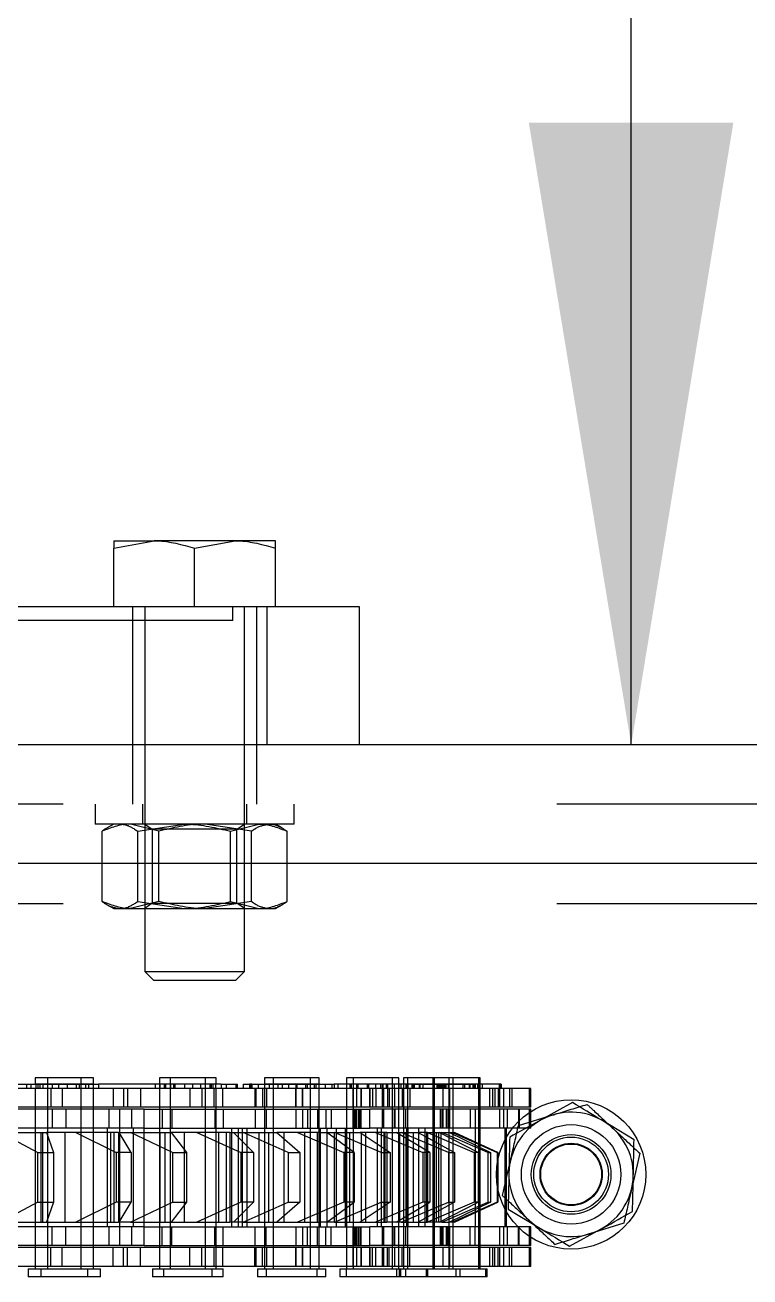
# Model space of a CAD drawing. Header units: metres. Extents: x 0 to 21025, y 0 to 14850.
# Drawn here: x 5756.6 to 5814.9, y 9293.4 to 9394 of the extents above; entities that cross this region are included whole.
import ezdxf

# ---------------------------------------------------------------- set-up
doc = ezdxf.new("R2010")
doc.units = ezdxf.units.M
doc.header["$LTSCALE"] = 25
doc.linetypes.add('HIDDEN2', pattern=[4.7625, 3.175, -1.5875])
for name, color, linetype in [('SDM', 7, 'Continuous'), ('SL4', 4, 'Continuous'), ('ST1', 7, 'HIDDEN2')]:
    doc.layers.add(name, color=color, linetype=linetype)
doc.styles.add('ROMANS', font='ROMANS.SHX')
doc.dimstyles.new('25___1-25', dxfattribs={"dimscale": 25, "dimtxt": 2.5, "dimasz": 2, "dimexe": 1.5, "dimexo": 1, "dimgap": 0.5, "dimtad": 1, "dimzin": 12, "dimtxsty": 'ROMANS', "dimcen": 0, "dimclrd": 256, "dimclre": 256, "dimclrt": 3, "dimazin": 3, "dimtfac": 1, "dimtmove": 0, "dimatfit": 0, "dimfxl": 1, "dimlwd": -1, "dimlwe": -1, "dimarcsym": 0})

msp = doc.modelspace()

# ---------------------------------------------------------------- linework, layer by layer
at = {"layer": 'SL4'}
for p, q in [((5763.736, 9351.968), (5766.986, 9352.549)), ((5763.736, 9352.549), (5766.986, 9352.549)), ((5763.736, 9347.249), (5763.736, 9351.968)), ((5773.486, 9352.549), (5766.986, 9352.549)), ((5770.236, 9351.968), (5773.486, 9352.549)), ((5770.236, 9347.249), (5770.236, 9351.968)), ((5776.736, 9352.549), (5773.486, 9352.549)), ((5776.736, 9347.249), (5776.736, 9351.968)), ((5773.303, 9347.249), (5753.131, 9347.249)), ((5773.303, 9346.139), (5773.303, 9347.249)), ((5776.058, 9347.249), (5773.303, 9347.249)), ((5776.058, 9336.149), (5776.058, 9347.249)), ((5783.486, 9347.249), (5776.058, 9347.249)), ((5783.486, 9336.149), (5783.486, 9347.249)), ((5773.303, 9346.139), (5736.115, 9346.139)), ((5828.739, 9336.149), (4878.736, 9336.149)), ((5823.739, 9326.624), (5668.499, 9326.624)), ((5800.62, 9307.396), (5798.09, 9306.005)), ((5805.558, 9304.405), (5803.089, 9305.9)), ((5795.439, 9298.842), (5797.908, 9297.347)), ((5800.378, 9295.851), (5802.907, 9297.242))]:
    msp.add_line(p, q, dxfattribs=at)
for start, end in [(58.79712, 118.79712), (118.79712, 178.79712), (358.79712, 58.79712), (178.79712, 238.79712), (298.79712, 358.79712), (238.79712, 298.79712)]:
    msp.add_arc((5800.499, 9301.624), 5, start, end, dxfattribs=at)
for points, knots in [([(5763.736, 9352.549), (5763.736, 9352.542), (5763.736, 9352.513), (5763.736, 9352.203), (5763.736, 9351.968)], [0, 0, 0, 0, 0.2418514, 1, 1, 1, 1]), ([(5766.986, 9352.549), (5767.063, 9352.548), (5768.161, 9352.54), (5769.236, 9352.243), (5770.236, 9351.968)], [0, 0, 0, 0, 0.0702148, 1, 1, 1, 1]), ([(5773.486, 9352.549), (5773.563, 9352.548), (5774.661, 9352.54), (5775.736, 9352.243), (5776.736, 9351.968)], [0, 0, 0, 0, 0.0702148, 1, 1, 1, 1]), ([(5776.736, 9351.968), (5776.736, 9352.203), (5776.736, 9352.513), (5776.736, 9352.542), (5776.736, 9352.549)], [0, 0, 0, 0, 0.7581486, 1, 1, 1, 1]), ([(5803.089, 9305.9), (5803.031, 9305.936), (5802.197, 9306.441), (5801.38, 9306.936), (5800.62, 9307.396)], [0, 0, 0, 0, 0.0702006, 1, 1, 1, 1]), ([(5798.09, 9306.005), (5798.03, 9305.972), (5797.176, 9305.503), (5796.339, 9305.043), (5795.561, 9304.615)], [0, 0, 0, 0, 0.0702006, 1, 1, 1, 1]), ([(5795.561, 9304.615), (5795.545, 9303.883), (5795.525, 9302.932), (5795.505, 9301.955), (5795.5, 9301.729)], [0, 0, 0, 0, 0.76815073, 1, 1, 1, 1]), ([(5805.498, 9301.519), (5805.502, 9301.745), (5805.523, 9302.722), (5805.543, 9303.674), (5805.558, 9304.405)], [0, 0, 0, 0, 0.2318493, 1, 1, 1, 1]), ([(5795.5, 9301.729), (5795.484, 9300.958), (5795.463, 9299.98), (5795.444, 9299.041), (5795.439, 9298.842)], [0, 0, 0, 0, 0.7889992, 1, 1, 1, 1]), ([(5805.437, 9298.632), (5805.441, 9298.831), (5805.461, 9299.771), (5805.482, 9300.748), (5805.498, 9301.519)], [0, 0, 0, 0, 0.2110008, 1, 1, 1, 1]), ([(5802.907, 9297.242), (5802.967, 9297.275), (5803.822, 9297.744), (5804.659, 9298.205), (5805.437, 9298.632)], [0, 0, 0, 0, 0.0702006, 1, 1, 1, 1]), ([(5797.908, 9297.347), (5797.967, 9297.311), (5798.801, 9296.806), (5799.618, 9296.312), (5800.378, 9295.851)], [0, 0, 0, 0, 0.0702006, 1, 1, 1, 1])]:
    msp.add_open_spline(points, degree=3, knots=knots, dxfattribs=at)
at = {"layer": 'ST1'}
for p, q in [((5765.236, 9347.249), (5765.236, 9336.149)), ((5766.236, 9347.249), (5766.236, 9317.939)), ((5774.236, 9317.939), (5774.236, 9347.249)), ((5775.236, 9336.149), (5775.236, 9347.249)), ((5776.058, 9336.149), (5776.058, 9347.249)), ((5765.236, 9336.149), (5765.236, 9331.386)), ((5775.236, 9331.386), (5775.236, 9336.149)), ((5878.736, 9331.386), (4878.736, 9331.386)), ((5762.236, 9331.386), (5762.236, 9329.786)), ((5766.036, 9331.386), (5766.036, 9329.786)), ((5774.436, 9329.786), (5774.436, 9331.386)), ((5778.236, 9329.786), (5778.236, 9331.386)), ((5778.236, 9329.786), (5762.236, 9329.786)), ((5763.736, 9329.786), (5763.2, 9329.476)), ((5767.361, 9329.206), (5765.078, 9329.786)), ((5765.67, 9329.206), (5769.39, 9329.786)), ((5766.236, 9329.786), (5766.836, 9329.366)), ((5774.803, 9329.206), (5771.082, 9329.786)), ((5773.111, 9329.206), (5775.395, 9329.786)), ((5773.636, 9329.366), (5774.236, 9329.786)), ((5777.273, 9329.476), (5776.736, 9329.786)), ((5762.795, 9323.567), (5762.795, 9329.206)), ((5765.67, 9323.567), (5765.67, 9329.206)), ((5773.377, 9329.366), (5766.836, 9329.366)), ((5766.836, 9329.366), (5766.836, 9323.432)), ((5767.361, 9323.567), (5767.361, 9329.206)), ((5773.111, 9323.567), (5773.111, 9329.206)), ((5773.636, 9329.366), (5773.377, 9329.366)), ((5773.636, 9323.432), (5773.636, 9329.366)), ((5774.803, 9323.567), (5774.803, 9329.206)), ((5777.678, 9323.567), (5777.678, 9329.206)), ((5767.361, 9323.567), (5765.078, 9322.986)), ((5765.67, 9323.567), (5769.39, 9322.986)), ((5774.803, 9323.567), (5771.082, 9322.986)), ((5773.111, 9323.567), (5775.395, 9322.986)), ((5878.736, 9323.386), (4878.736, 9323.386)), ((5763.2, 9323.296), (5763.736, 9322.986)), ((5763.736, 9322.986), (5765.078, 9322.986)), ((5765.078, 9322.986), (5771.082, 9322.986)), ((5766.836, 9323.432), (5766.236, 9323.011)), ((5766.236, 9323.011), (5773.931, 9323.011)), ((5766.236, 9323.011), (5766.236, 9322.986)), ((5766.836, 9323.432), (5773.636, 9323.432)), ((5771.082, 9322.986), (5776.241, 9322.986)), ((5774.236, 9323.011), (5773.636, 9323.432)), ((5773.931, 9323.011), (5774.236, 9323.011)), ((5774.236, 9322.986), (5774.236, 9323.011)), ((5776.241, 9322.986), (5776.736, 9322.986)), ((5776.736, 9322.986), (5777.273, 9323.296)), ((5766.236, 9317.939), (5774.236, 9317.939)), ((5766.236, 9317.939), (5766.927, 9317.249)), ((5773.546, 9317.249), (5774.236, 9317.939)), ((5766.927, 9317.249), (5773.546, 9317.249)), ((5758.416, 9309.384), (5757.416, 9309.384)), ((5757.416, 9309.384), (5757.416, 9308.91)), ((5762.106, 9309.384), (5758.416, 9309.384)), ((5758.416, 9309.384), (5758.416, 9308.91)), ((5761.106, 9308.91), (5761.106, 9309.384)), ((5762.106, 9308.91), (5762.106, 9309.384)), ((5768.278, 9309.384), (5767.412, 9309.384)), ((5767.412, 9309.384), (5767.412, 9308.91)), ((5771.968, 9309.384), (5768.278, 9309.384)), ((5768.278, 9309.384), (5768.278, 9308.91)), ((5771.102, 9308.91), (5771.102, 9309.384)), ((5771.968, 9308.91), (5771.968, 9309.384)), ((5776.552, 9309.384), (5775.848, 9309.384)), ((5775.848, 9309.384), (5775.848, 9308.91)), ((5780.242, 9309.384), (5776.552, 9309.384)), ((5776.552, 9309.384), (5776.552, 9308.91)), ((5779.538, 9308.91), (5779.538, 9309.384)), ((5780.242, 9308.91), (5780.242, 9309.384)), ((5782.974, 9309.384), (5782.454, 9309.384)), ((5782.454, 9309.384), (5782.454, 9308.91)), ((5786.664, 9309.384), (5782.974, 9309.384)), ((5782.974, 9309.384), (5782.974, 9308.91)), ((5786.144, 9308.91), (5786.144, 9309.384)), ((5786.664, 9308.91), (5786.664, 9309.384)), ((5787.335, 9309.384), (5787.017, 9309.384)), ((5787.017, 9309.384), (5787.017, 9308.91)), ((5791.025, 9309.384), (5787.335, 9309.384)), ((5787.335, 9309.384), (5787.335, 9308.91)), ((5789.39, 9309.384), (5789.39, 9308.91)), ((5789.497, 9309.384), (5789.497, 9308.91)), ((5790.707, 9308.91), (5790.707, 9309.384)), ((5793.187, 9309.384), (5791.025, 9309.384)), ((5791.025, 9308.91), (5791.025, 9309.384)), ((5793.08, 9308.91), (5793.08, 9309.384)), ((5793.187, 9308.91), (5793.187, 9309.384)), ((5765.874, 9308.541), (5755.048, 9308.541)), ((5755.709, 9308.873), (5756.709, 9308.873)), ((5756.709, 9308.873), (5762.499, 9308.873)), ((5756.709, 9308.873), (5756.709, 9308.541)), ((5757.07, 9308.873), (5757.07, 9308.541)), ((5757.416, 9308.91), (5758.416, 9308.91)), ((5757.416, 9308.541), (5757.416, 9307.021)), ((5757.416, 9308.541), (5757.416, 9294.042)), ((5757.479, 9308.873), (5757.479, 9308.541)), ((5757.629, 9308.873), (5757.629, 9308.541)), ((5757.785, 9308.91), (5757.785, 9308.541)), ((5758.023, 9308.873), (5758.023, 9308.541)), ((5758.416, 9308.91), (5758.828, 9308.91)), ((5758.416, 9308.873), (5758.416, 9307.021)), ((5758.416, 9308.541), (5758.416, 9294.042)), ((5758.678, 9308.541), (5758.678, 9307.021)), ((5758.785, 9308.91), (5758.785, 9308.541)), ((5758.828, 9308.91), (5762.106, 9308.91)), ((5759.3, 9308.873), (5759.3, 9308.541)), ((5759.578, 9308.541), (5759.578, 9307.021)), ((5759.99, 9308.873), (5759.99, 9308.541)), ((5760.737, 9308.541), (5760.737, 9308.91)), ((5760.96, 9308.873), (5760.96, 9308.541)), ((5761.081, 9308.873), (5761.081, 9308.541)), ((5761.106, 9307.021), (5761.106, 9308.873)), ((5761.106, 9294.042), (5761.106, 9308.541)), ((5761.452, 9308.873), (5761.452, 9308.541)), ((5761.737, 9308.541), (5761.737, 9308.91)), ((5762.075, 9308.873), (5762.075, 9308.541)), ((5762.106, 9307.021), (5762.106, 9308.873)), ((5762.106, 9294.042), (5762.106, 9308.541)), ((5762.499, 9308.873), (5762.499, 9308.541)), ((5772.361, 9308.873), (5762.499, 9308.873)), ((5763.676, 9308.541), (5763.676, 9307.021)), ((5764.509, 9308.541), (5764.509, 9307.021)), ((5764.842, 9308.541), (5764.842, 9307.021)), ((5765.874, 9308.541), (5765.874, 9307.021)), ((5770.805, 9308.541), (5765.874, 9308.541)), ((5767.066, 9308.873), (5767.066, 9308.541)), ((5767.412, 9308.91), (5768.278, 9308.91)), ((5767.412, 9308.873), (5767.412, 9307.021)), ((5767.412, 9308.541), (5767.412, 9294.042)), ((5767.437, 9308.873), (5767.437, 9308.541)), ((5767.781, 9308.91), (5767.781, 9308.541)), ((5767.884, 9308.873), (5767.884, 9308.541)), ((5768.278, 9308.91), (5768.69, 9308.91)), ((5768.278, 9308.873), (5768.278, 9307.021)), ((5768.278, 9308.541), (5768.278, 9294.042)), ((5768.308, 9308.873), (5768.308, 9308.541)), ((5768.529, 9308.873), (5768.529, 9308.541)), ((5768.647, 9308.91), (5768.647, 9308.541)), ((5768.69, 9308.91), (5771.968, 9308.91)), ((5769.423, 9308.873), (5769.423, 9308.541)), ((5769.84, 9308.541), (5769.84, 9307.021)), ((5770.052, 9308.873), (5770.052, 9308.541)), ((5770.733, 9308.541), (5770.733, 9308.91)), ((5770.805, 9308.541), (5770.805, 9307.021)), ((5776.043, 9308.541), (5770.805, 9308.541)), ((5771.102, 9307.021), (5771.102, 9308.873)), ((5771.102, 9294.042), (5771.102, 9308.541)), ((5771.448, 9308.873), (5771.448, 9308.541)), ((5771.599, 9308.541), (5771.599, 9308.91)), ((5771.701, 9308.873), (5771.701, 9308.541)), ((5771.773, 9308.541), (5771.773, 9307.021)), ((5771.912, 9308.873), (5771.912, 9308.541)), ((5771.968, 9307.021), (5771.968, 9308.541)), ((5771.968, 9294.042), (5771.968, 9308.541)), ((5772.361, 9308.873), (5772.361, 9308.541)), ((5772.361, 9308.873), (5773.675, 9308.873)), ((5772.477, 9308.541), (5772.477, 9307.021)), ((5772.809, 9308.541), (5772.809, 9308.873)), ((5773.561, 9308.873), (5773.561, 9308.541)), ((5773.675, 9308.541), (5773.675, 9308.873)), ((5774.141, 9308.873), (5774.66, 9308.873)), ((5774.141, 9308.873), (5774.141, 9308.541)), ((5774.66, 9308.873), (5774.66, 9308.541)), ((5774.845, 9308.873), (5774.66, 9308.873)), ((5774.752, 9308.873), (5774.752, 9308.541)), ((5774.845, 9308.873), (5781.462, 9308.873)), ((5774.845, 9308.873), (5774.845, 9308.541)), ((5775.077, 9308.541), (5775.077, 9307.021)), ((5775.177, 9307.021), (5775.177, 9308.541)), ((5775.333, 9308.873), (5775.333, 9308.541)), ((5775.692, 9308.541), (5775.692, 9307.021)), ((5775.848, 9308.91), (5776.552, 9308.91)), ((5775.848, 9308.873), (5775.848, 9307.021)), ((5775.848, 9308.541), (5775.848, 9294.042)), ((5775.857, 9308.873), (5775.857, 9308.541)), ((5784.317, 9308.541), (5776.043, 9308.541)), ((5776.043, 9307.021), (5776.043, 9308.541)), ((5776.217, 9308.91), (5776.217, 9308.541)), ((5776.552, 9308.91), (5777.464, 9308.91)), ((5776.552, 9308.873), (5776.552, 9307.021)), ((5776.552, 9308.541), (5776.552, 9294.042)), ((5776.921, 9308.91), (5776.921, 9308.541)), ((5777.274, 9308.873), (5777.274, 9308.541)), ((5777.464, 9308.91), (5780.242, 9308.91)), ((5777.78, 9308.873), (5777.78, 9308.541)), ((5778.378, 9308.873), (5778.378, 9308.541)), ((5778.379, 9308.541), (5778.379, 9307.021)), ((5778.38, 9308.541), (5778.38, 9307.021)), ((5778.381, 9307.021), (5778.381, 9308.541)), ((5778.452, 9308.873), (5778.452, 9308.541)), ((5778.899, 9308.541), (5778.899, 9307.021)), ((5778.902, 9308.541), (5778.902, 9307.021)), ((5778.906, 9307.021), (5778.906, 9308.541)), ((5779.169, 9308.541), (5779.169, 9308.91)), ((5779.291, 9308.873), (5779.291, 9308.541)), ((5779.538, 9307.021), (5779.538, 9308.873)), ((5779.538, 9294.042), (5779.538, 9308.541)), ((5779.873, 9308.541), (5779.873, 9308.91)), ((5779.979, 9308.873), (5779.979, 9308.541)), ((5780.242, 9307.021), (5780.242, 9308.873)), ((5780.242, 9294.042), (5780.242, 9308.541)), ((5780.727, 9308.873), (5780.727, 9308.541)), ((5781.265, 9308.873), (5781.265, 9308.541)), ((5781.462, 9308.873), (5781.462, 9308.541)), ((5787.883, 9308.873), (5781.462, 9308.873)), ((5781.754, 9308.873), (5781.754, 9308.541)), ((5782.454, 9308.91), (5782.974, 9308.91)), ((5782.454, 9308.873), (5782.454, 9307.021)), ((5782.454, 9308.541), (5782.454, 9294.042)), ((5782.701, 9308.873), (5782.701, 9308.541)), ((5782.823, 9308.91), (5782.823, 9308.541)), ((5782.942, 9308.541), (5782.942, 9307.021)), ((5782.974, 9308.91), (5783.886, 9308.91)), ((5782.974, 9308.873), (5782.974, 9307.021)), ((5782.974, 9308.541), (5782.974, 9294.042)), ((5783.237, 9308.873), (5783.237, 9308.541)), ((5783.26, 9308.541), (5783.26, 9307.021)), ((5783.343, 9308.91), (5783.343, 9308.541)), ((5783.611, 9308.541), (5783.611, 9307.021)), ((5783.612, 9308.541), (5783.612, 9307.021)), ((5783.613, 9307.021), (5783.613, 9308.541)), ((5783.886, 9308.91), (5786.664, 9308.91)), ((5784.105, 9308.873), (5784.105, 9308.541)), ((5784.213, 9308.873), (5784.213, 9308.541)), ((5784.31, 9308.541), (5784.31, 9307.021)), ((5784.313, 9308.541), (5784.313, 9307.021)), ((5787.524, 9308.541), (5784.317, 9308.541)), ((5784.317, 9307.021), (5784.317, 9308.541)), ((5784.547, 9308.541), (5784.547, 9307.021)), ((5784.763, 9308.873), (5784.763, 9308.541)), ((5784.797, 9308.541), (5784.797, 9307.021)), ((5785.179, 9308.873), (5785.179, 9308.541)), ((5785.31, 9308.873), (5785.31, 9308.541)), ((5785.315, 9308.541), (5785.315, 9307.021)), ((5785.372, 9308.873), (5785.372, 9308.541)), ((5785.422, 9308.541), (5785.422, 9307.021)), ((5785.628, 9308.873), (5785.628, 9308.541)), ((5785.68, 9308.873), (5785.68, 9308.541)), ((5785.733, 9308.541), (5785.733, 9307.021)), ((5785.775, 9308.541), (5785.775, 9308.91)), ((5785.878, 9308.541), (5785.878, 9307.021)), ((5786.144, 9307.021), (5786.144, 9308.873)), ((5786.144, 9294.042), (5786.144, 9308.541)), ((5786.151, 9307.021), (5786.151, 9308.541)), ((5786.295, 9308.541), (5786.295, 9308.91)), ((5786.334, 9307.021), (5786.334, 9308.541)), ((5786.652, 9308.873), (5786.652, 9308.541)), ((5786.664, 9307.021), (5786.664, 9308.873)), ((5786.664, 9294.042), (5786.664, 9308.541)), ((5786.808, 9308.873), (5786.808, 9308.541)), ((5786.915, 9308.541), (5786.915, 9307.021)), ((5787.017, 9308.91), (5787.335, 9308.91)), ((5787.017, 9308.873), (5787.017, 9307.021)), ((5787.017, 9308.541), (5787.017, 9294.042)), ((5787.205, 9308.873), (5787.205, 9308.541)), ((5787.333, 9308.873), (5787.333, 9308.541)), ((5787.335, 9308.91), (5788.866, 9308.91)), ((5787.335, 9308.873), (5787.335, 9307.021)), ((5787.335, 9308.541), (5787.335, 9294.042)), ((5787.386, 9308.91), (5787.386, 9308.541)), ((5787.524, 9308.541), (5787.524, 9307.021)), ((5790.739, 9308.541), (5787.524, 9308.541)), ((5787.704, 9308.91), (5787.704, 9308.541)), ((5787.726, 9308.873), (5787.726, 9308.541)), ((5787.746, 9308.873), (5787.746, 9308.541)), ((5787.786, 9308.541), (5787.786, 9308.873)), ((5787.842, 9308.873), (5787.842, 9308.541)), ((5787.851, 9308.541), (5787.851, 9308.873)), ((5787.883, 9308.873), (5787.883, 9308.541)), ((5787.883, 9308.873), (5788.371, 9308.873)), ((5787.911, 9308.541), (5787.911, 9308.873)), ((5788.295, 9308.873), (5788.295, 9308.541)), ((5788.371, 9308.873), (5792.681, 9308.873)), ((5788.371, 9308.541), (5788.371, 9308.873)), ((5788.584, 9308.873), (5788.584, 9308.541)), ((5788.866, 9308.91), (5791.025, 9308.91)), ((5789.39, 9308.873), (5789.39, 9307.021)), ((5789.39, 9308.541), (5789.39, 9294.042)), ((5789.497, 9308.873), (5789.497, 9307.021)), ((5789.497, 9308.541), (5789.497, 9294.042)), ((5789.708, 9308.873), (5789.708, 9308.541)), ((5789.759, 9308.91), (5789.759, 9308.541)), ((5789.866, 9308.91), (5789.866, 9308.541)), ((5789.938, 9308.873), (5789.938, 9308.541)), ((5790.034, 9308.873), (5790.034, 9308.541)), ((5790.063, 9308.873), (5790.063, 9308.541)), ((5790.076, 9308.873), (5790.076, 9308.541)), ((5790.105, 9308.873), (5790.105, 9308.541)), ((5790.159, 9308.541), (5790.159, 9308.873)), ((5790.195, 9308.873), (5790.195, 9308.541)), ((5790.2, 9308.873), (5790.2, 9308.541)), ((5790.219, 9307.021), (5790.219, 9308.541)), ((5790.323, 9308.541), (5790.323, 9308.873)), ((5790.328, 9308.873), (5790.328, 9308.541)), ((5790.338, 9308.541), (5790.338, 9308.91)), ((5790.438, 9308.873), (5790.438, 9308.541)), ((5790.656, 9308.541), (5790.656, 9308.91)), ((5795.1, 9308.541), (5790.656, 9308.541)), ((5790.707, 9307.021), (5790.707, 9308.873)), ((5790.707, 9294.042), (5790.707, 9308.541)), ((5790.739, 9307.021), (5790.739, 9308.541)), ((5791.025, 9307.021), (5791.025, 9308.873)), ((5791.025, 9294.042), (5791.025, 9308.541)), ((5791.028, 9308.91), (5793.187, 9308.91)), ((5791.802, 9308.873), (5791.802, 9308.541)), ((5791.939, 9308.873), (5791.939, 9308.541)), ((5792.31, 9308.873), (5792.31, 9308.541)), ((5792.351, 9308.873), (5792.351, 9308.541)), ((5792.611, 9308.873), (5792.611, 9308.541)), ((5792.681, 9308.873), (5792.681, 9308.541)), ((5794.842, 9308.873), (5792.681, 9308.873)), ((5792.711, 9308.541), (5792.711, 9308.91)), ((5792.818, 9308.541), (5792.818, 9308.91)), ((5792.985, 9308.873), (5792.985, 9308.541)), ((5793.08, 9307.021), (5793.08, 9308.873)), ((5793.08, 9294.042), (5793.08, 9308.541)), ((5793.187, 9307.021), (5793.187, 9308.873)), ((5793.187, 9294.042), (5793.187, 9308.541)), ((5793.347, 9308.873), (5793.347, 9308.541)), ((5793.946, 9308.541), (5793.946, 9307.021)), ((5794.189, 9308.541), (5794.189, 9307.021)), ((5794.364, 9308.541), (5794.364, 9307.021)), ((5794.644, 9308.541), (5794.644, 9307.021)), ((5794.724, 9308.873), (5794.724, 9308.541)), ((5794.782, 9307.021), (5794.782, 9308.541)), ((5794.787, 9308.541), (5794.787, 9308.873)), ((5794.842, 9308.873), (5794.842, 9308.541)), ((5794.842, 9308.873), (5794.894, 9308.873)), ((5794.894, 9308.541), (5794.894, 9308.873)), ((5795.725, 9308.541), (5795.1, 9308.541)), ((5795.1, 9307.021), (5795.1, 9308.541)), ((5795.55, 9308.541), (5795.55, 9307.021)), ((5795.725, 9308.541), (5795.725, 9307.021)), ((5797.262, 9308.541), (5795.725, 9308.541)), ((5797.155, 9307.021), (5797.155, 9308.541)), ((5797.262, 9307.021), (5797.262, 9308.541)), ((5759.882, 9306.869), (5754.316, 9306.869)), ((5765.874, 9307.021), (5755.048, 9307.021)), ((5757.416, 9306.869), (5757.416, 9305.349)), ((5758.416, 9306.869), (5758.416, 9305.349)), ((5758.783, 9306.869), (5758.783, 9305.349)), ((5759.882, 9306.869), (5759.882, 9305.349)), ((5766.181, 9306.869), (5759.882, 9306.869)), ((5761.106, 9305.349), (5761.106, 9306.869)), ((5762.106, 9305.349), (5762.106, 9306.869)), ((5763.337, 9306.869), (5763.337, 9305.349)), ((5764.203, 9306.869), (5764.203, 9305.349)), ((5765.181, 9305.349), (5765.181, 9306.869)), ((5770.805, 9307.021), (5765.874, 9307.021)), ((5766.181, 9306.869), (5775.982, 9306.869)), ((5766.181, 9305.349), (5766.181, 9306.869)), ((5767.412, 9306.869), (5767.412, 9305.349)), ((5767.631, 9306.869), (5767.631, 9305.349)), ((5768.278, 9306.869), (5768.278, 9305.349)), ((5768.401, 9306.869), (5768.401, 9305.349)), ((5776.043, 9307.021), (5770.805, 9307.021)), ((5771.102, 9305.349), (5771.102, 9306.869)), ((5771.849, 9306.869), (5771.849, 9305.349)), ((5771.968, 9305.349), (5771.968, 9306.869)), ((5772.538, 9306.869), (5772.538, 9305.349)), ((5775.101, 9306.869), (5775.101, 9305.349)), ((5775.848, 9306.869), (5775.848, 9305.349)), ((5775.982, 9306.869), (5775.982, 9305.349)), ((5775.982, 9306.869), (5780.119, 9306.869)), ((5784.317, 9307.021), (5776.043, 9307.021)), ((5776.552, 9306.869), (5776.552, 9305.349)), ((5778.379, 9306.869), (5778.379, 9305.349)), ((5778.899, 9306.869), (5778.899, 9305.349)), ((5779.319, 9306.869), (5779.319, 9305.349)), ((5779.538, 9305.349), (5779.538, 9306.869)), ((5780.119, 9306.869), (5780.119, 9305.349)), ((5780.119, 9306.869), (5784.317, 9306.869)), ((5780.242, 9305.349), (5780.242, 9306.869)), ((5780.777, 9306.869), (5780.777, 9305.349)), ((5781.216, 9306.869), (5781.216, 9305.349)), ((5782.454, 9306.869), (5782.454, 9305.349)), ((5782.942, 9306.869), (5782.942, 9305.349)), ((5782.974, 9306.869), (5782.974, 9305.349)), ((5783.058, 9306.869), (5783.058, 9305.349)), ((5783.174, 9305.349), (5783.174, 9306.869)), ((5783.26, 9306.869), (5783.26, 9305.349)), ((5783.397, 9306.869), (5783.397, 9305.349)), ((5783.534, 9305.349), (5783.534, 9306.869)), ((5783.613, 9305.349), (5783.613, 9306.869)), ((5787.524, 9307.021), (5784.317, 9307.021)), ((5790.739, 9306.869), (5784.317, 9306.869)), ((5784.317, 9305.349), (5784.317, 9306.869)), ((5785.315, 9306.869), (5785.315, 9305.349)), ((5785.422, 9306.869), (5785.422, 9305.349)), ((5786.144, 9305.349), (5786.144, 9306.869)), ((5786.265, 9306.869), (5786.265, 9305.349)), ((5786.319, 9306.869), (5786.319, 9305.349)), ((5786.664, 9305.349), (5786.664, 9306.869)), ((5787.017, 9306.869), (5787.017, 9305.349)), ((5787.216, 9305.349), (5787.216, 9306.869)), ((5787.335, 9306.869), (5787.335, 9305.349)), ((5790.739, 9307.021), (5787.524, 9307.021)), ((5789.39, 9306.869), (5789.39, 9305.349)), ((5789.497, 9306.869), (5789.497, 9305.349)), ((5789.986, 9306.869), (5789.986, 9305.349)), ((5790.103, 9306.869), (5790.103, 9305.349)), ((5790.219, 9305.349), (5790.219, 9306.869)), ((5790.465, 9306.869), (5790.465, 9305.349)), ((5790.602, 9306.869), (5790.602, 9305.349)), ((5790.707, 9305.349), (5790.707, 9306.869)), ((5795.1, 9307.021), (5790.739, 9307.021)), ((5792.783, 9306.869), (5790.739, 9306.869)), ((5790.739, 9305.349), (5790.739, 9306.869)), ((5791.025, 9305.349), (5791.025, 9306.869)), ((5792.384, 9306.869), (5792.384, 9305.349)), ((5792.783, 9306.869), (5792.783, 9305.349)), ((5795.1, 9306.869), (5792.783, 9306.869)), ((5793.08, 9305.349), (5793.08, 9306.869)), ((5793.187, 9305.349), (5793.187, 9306.869)), ((5794.782, 9305.349), (5794.782, 9306.869)), ((5795.725, 9307.021), (5795.1, 9307.021)), ((5797.262, 9306.869), (5795.1, 9306.869)), ((5795.1, 9305.349), (5795.1, 9306.869)), ((5795.361, 9306.869), (5795.361, 9305.349)), ((5797.262, 9307.021), (5795.725, 9307.021)), ((5796.258, 9306.869), (5796.258, 9305.349)), ((5796.266, 9305.55), (5799.024, 9306.401)), ((5796.312, 9306.869), (5796.312, 9305.349)), ((5797.155, 9305.349), (5797.155, 9306.869)), ((5797.262, 9305.349), (5797.262, 9306.869)), ((5759.882, 9305.349), (5754.316, 9305.349)), ((5757.416, 9305.349), (5757.416, 9297.419)), ((5758.416, 9305.349), (5758.416, 9297.419)), ((5766.181, 9305.349), (5759.882, 9305.349)), ((5761.106, 9297.419), (5761.106, 9305.349)), ((5762.106, 9297.419), (5762.106, 9305.349)), ((5763.221, 9297.419), (5763.221, 9305.349)), ((5764.221, 9297.419), (5764.221, 9305.349)), ((5765.297, 9305.349), (5765.297, 9297.419)), ((5766.163, 9305.349), (5766.163, 9297.419)), ((5766.181, 9305.349), (5775.982, 9305.349)), ((5767.412, 9305.349), (5767.412, 9297.419)), ((5768.278, 9305.349), (5768.278, 9297.419)), ((5771.102, 9297.419), (5771.102, 9305.349)), ((5771.968, 9297.419), (5771.968, 9305.349)), ((5773.217, 9297.419), (5773.217, 9305.349)), ((5773.733, 9305.349), (5773.733, 9297.419)), ((5774.083, 9297.419), (5774.083, 9305.349)), ((5774.437, 9305.349), (5774.437, 9297.419)), ((5775.848, 9305.349), (5775.848, 9297.419)), ((5775.982, 9305.349), (5780.119, 9305.349)), ((5776.552, 9305.349), (5776.552, 9297.419)), ((5779.538, 9297.419), (5779.538, 9305.349)), ((5780.119, 9305.349), (5784.317, 9305.349)), ((5780.242, 9297.419), (5780.242, 9305.349)), ((5780.339, 9305.349), (5780.339, 9297.419)), ((5780.859, 9305.349), (5780.859, 9297.419)), ((5781.653, 9297.419), (5781.653, 9305.349)), ((5782.357, 9297.419), (5782.357, 9305.349)), ((5782.454, 9305.349), (5782.454, 9297.419)), ((5782.974, 9305.349), (5782.974, 9297.419)), ((5790.739, 9305.349), (5784.317, 9305.349)), ((5784.902, 9305.349), (5784.902, 9297.419)), ((5785.22, 9305.349), (5785.22, 9297.419)), ((5786.144, 9297.419), (5786.144, 9305.349)), ((5786.664, 9297.419), (5786.664, 9305.349)), ((5787.017, 9305.349), (5787.017, 9297.419)), ((5787.275, 9305.349), (5787.275, 9297.419)), ((5787.335, 9305.349), (5787.335, 9297.419)), ((5787.382, 9305.349), (5787.382, 9297.419)), ((5788.259, 9297.419), (5788.259, 9305.349)), ((5788.779, 9297.419), (5788.779, 9305.349)), ((5789.39, 9305.349), (5789.39, 9297.419)), ((5789.497, 9305.349), (5789.497, 9297.419)), ((5790.707, 9297.419), (5790.707, 9305.349)), ((5792.783, 9305.349), (5790.739, 9305.349)), ((5791.025, 9297.419), (5791.025, 9305.349)), ((5795.1, 9305.349), (5792.783, 9305.349)), ((5792.822, 9297.419), (5792.822, 9305.349)), ((5793.08, 9297.419), (5793.08, 9305.349)), ((5793.14, 9297.419), (5793.14, 9305.349)), ((5793.187, 9297.419), (5793.187, 9305.349)), ((5797.262, 9305.349), (5795.1, 9305.349)), ((5795.195, 9297.419), (5795.195, 9305.349)), ((5795.302, 9297.419), (5795.302, 9305.349)), ((5757.612, 9303.384), (5754.605, 9304.984)), ((5754.605, 9304.984), (5758.327, 9304.984)), ((5757.869, 9304.984), (5757.869, 9297.784)), ((5758.016, 9304.984), (5758.016, 9297.784)), ((5758.327, 9304.984), (5758.904, 9303.384)), ((5764.122, 9304.984), (5758.327, 9304.984)), ((5759.791, 9304.984), (5759.791, 9297.784)), ((5760.696, 9304.984), (5763.924, 9303.384)), ((5763.478, 9304.984), (5763.478, 9297.784)), ((5763.754, 9304.984), (5763.754, 9297.784)), ((5764.122, 9304.984), (5764.122, 9297.784)), ((5764.122, 9304.984), (5765.081, 9304.984)), ((5765.132, 9303.384), (5764.176, 9304.984)), ((5768.454, 9303.384), (5765.081, 9304.984)), ((5765.081, 9304.984), (5768.351, 9304.984)), ((5767.445, 9304.984), (5767.445, 9297.784)), ((5767.846, 9304.984), (5767.846, 9297.784)), ((5768.351, 9304.984), (5769.59, 9303.384)), ((5773.071, 9304.984), (5768.351, 9304.984)), ((5769.383, 9304.984), (5769.383, 9297.784)), ((5770.403, 9304.984), (5773.937, 9303.384)), ((5772.165, 9304.984), (5772.165, 9297.784)), ((5772.762, 9304.984), (5772.762, 9297.784)), ((5773.071, 9304.984), (5773.071, 9297.784)), ((5773.071, 9304.984), (5774.131, 9304.984)), ((5774.967, 9303.384), (5773.37, 9304.984)), ((5777.763, 9303.384), (5774.131, 9304.984)), ((5774.131, 9304.984), (5776.845, 9304.984)), ((5775.391, 9304.984), (5775.391, 9297.784)), ((5776.162, 9304.984), (5776.162, 9297.784)), ((5776.845, 9304.984), (5778.706, 9303.384)), ((5780.339, 9304.984), (5776.845, 9304.984)), ((5777.411, 9304.984), (5777.411, 9297.784)), ((5778.514, 9304.984), (5782.241, 9303.384)), ((5779.07, 9304.984), (5779.07, 9297.784)), ((5780.097, 9304.984), (5780.097, 9297.784)), ((5780.339, 9304.984), (5780.339, 9297.784)), ((5780.339, 9304.984), (5781.466, 9304.984)), ((5783.06, 9303.384), (5780.872, 9304.984)), ((5781.452, 9304.984), (5781.452, 9297.784)), ((5785.239, 9303.384), (5781.466, 9304.984)), ((5781.466, 9304.984), (5783.536, 9304.984)), ((5782.696, 9304.984), (5782.696, 9297.784)), ((5783.536, 9304.984), (5785.958, 9303.384)), ((5785.69, 9304.984), (5783.536, 9304.984)), ((5783.618, 9304.984), (5783.618, 9297.784)), ((5783.973, 9304.984), (5783.973, 9297.784)), ((5784.768, 9304.984), (5788.568, 9303.384)), ((5785.433, 9304.984), (5785.433, 9297.784)), ((5785.525, 9304.984), (5785.525, 9297.784)), ((5785.69, 9304.984), (5785.69, 9297.784)), ((5785.69, 9304.984), (5786.848, 9304.984)), ((5789.149, 9303.384), (5786.442, 9304.984)), ((5786.714, 9304.984), (5786.714, 9297.784)), ((5790.642, 9303.384), (5786.848, 9304.984)), ((5786.848, 9304.984), (5788.208, 9304.984)), ((5787.206, 9304.984), (5787.206, 9297.784)), ((5787.239, 9304.984), (5787.239, 9297.784)), ((5787.804, 9304.984), (5787.804, 9297.784)), ((5788.208, 9304.984), (5791.114, 9303.384)), ((5788.954, 9304.984), (5788.208, 9304.984)), ((5788.87, 9304.984), (5788.87, 9297.784)), ((5788.954, 9304.984), (5788.954, 9297.784)), ((5788.954, 9304.984), (5790.106, 9304.984)), ((5788.963, 9304.984), (5792.714, 9303.384)), ((5789.644, 9304.984), (5789.644, 9297.784)), ((5789.835, 9304.984), (5789.835, 9297.784)), ((5793.039, 9303.384), (5789.899, 9304.984)), ((5790.026, 9304.984), (5790.026, 9297.784)), ((5793.798, 9303.384), (5790.106, 9304.984)), ((5790.106, 9304.984), (5790.711, 9304.984)), ((5790.711, 9304.984), (5794.008, 9303.384)), ((5790.711, 9304.984), (5791.134, 9304.984)), ((5790.966, 9304.984), (5794.547, 9303.384)), ((5794.606, 9303.384), (5791.134, 9304.984)), ((5757.612, 9303.384), (5757.612, 9299.384)), ((5757.612, 9303.384), (5758.904, 9303.384)), ((5758.904, 9303.384), (5758.904, 9299.384)), ((5763.924, 9303.384), (5763.924, 9299.384)), ((5765.132, 9303.384), (5763.924, 9303.384)), ((5765.132, 9303.384), (5765.132, 9299.384)), ((5768.454, 9303.384), (5768.454, 9299.384)), ((5768.454, 9303.384), (5769.59, 9303.384)), ((5769.59, 9303.384), (5769.59, 9299.384)), ((5773.937, 9303.384), (5773.937, 9299.384)), ((5774.967, 9303.384), (5773.937, 9303.384)), ((5774.967, 9303.384), (5774.967, 9299.384)), ((5777.763, 9303.384), (5777.763, 9299.384)), ((5777.763, 9303.384), (5778.706, 9303.384)), ((5778.706, 9303.384), (5778.706, 9299.384)), ((5783.06, 9303.384), (5782.241, 9303.384)), ((5782.241, 9303.384), (5782.241, 9299.384)), ((5783.06, 9303.384), (5783.06, 9299.384)), ((5785.239, 9303.384), (5785.239, 9299.384)), ((5785.239, 9303.384), (5785.958, 9303.384)), ((5785.958, 9303.384), (5785.958, 9299.384)), ((5789.149, 9303.384), (5788.568, 9303.384)), ((5788.568, 9303.384), (5788.568, 9299.384)), ((5789.149, 9303.384), (5789.149, 9299.384)), ((5790.642, 9303.384), (5790.642, 9299.384)), ((5790.642, 9303.384), (5791.114, 9303.384)), ((5791.114, 9303.384), (5791.114, 9299.384)), ((5793.039, 9303.384), (5792.714, 9303.384)), ((5792.714, 9303.384), (5792.714, 9299.384)), ((5793.039, 9303.384), (5793.039, 9299.384)), ((5793.798, 9303.384), (5793.798, 9299.384)), ((5793.798, 9303.384), (5794.008, 9303.384)), ((5794.008, 9303.384), (5794.008, 9299.384)), ((5794.606, 9303.384), (5794.547, 9303.384)), ((5794.547, 9303.384), (5794.547, 9299.384)), ((5794.606, 9303.384), (5794.606, 9299.384)), ((5794.982, 9299.921), (5795.624, 9302.735)), ((5806.016, 9303.326), (5805.374, 9300.512)), ((5754.605, 9297.784), (5757.612, 9299.384)), ((5757.612, 9299.384), (5758.904, 9299.384)), ((5758.904, 9299.384), (5758.327, 9297.784)), ((5763.924, 9299.384), (5760.696, 9297.784)), ((5765.132, 9299.384), (5763.924, 9299.384)), ((5764.176, 9297.784), (5765.132, 9299.384)), ((5765.081, 9297.784), (5768.454, 9299.384)), ((5769.59, 9299.384), (5768.351, 9297.784)), ((5768.454, 9299.384), (5769.59, 9299.384)), ((5773.937, 9299.384), (5770.403, 9297.784)), ((5773.37, 9297.784), (5774.967, 9299.384)), ((5774.967, 9299.384), (5773.937, 9299.384)), ((5774.131, 9297.784), (5777.763, 9299.384)), ((5778.706, 9299.384), (5776.845, 9297.784)), ((5777.763, 9299.384), (5778.706, 9299.384)), ((5782.241, 9299.384), (5778.514, 9297.784)), ((5780.872, 9297.784), (5783.06, 9299.384)), ((5781.466, 9297.784), (5785.239, 9299.384)), ((5783.06, 9299.384), (5782.241, 9299.384)), ((5785.958, 9299.384), (5783.536, 9297.784)), ((5788.568, 9299.384), (5784.768, 9297.784)), ((5785.239, 9299.384), (5785.958, 9299.384)), ((5786.442, 9297.784), (5789.149, 9299.384)), ((5786.848, 9297.784), (5790.642, 9299.384)), ((5791.114, 9299.384), (5788.208, 9297.784)), ((5789.149, 9299.384), (5788.568, 9299.384)), ((5792.714, 9299.384), (5788.963, 9297.784)), ((5789.899, 9297.784), (5793.039, 9299.384)), ((5790.106, 9297.784), (5793.798, 9299.384)), ((5790.642, 9299.384), (5791.114, 9299.384)), ((5794.008, 9299.384), (5790.711, 9297.784)), ((5794.547, 9299.384), (5790.966, 9297.784)), ((5791.134, 9297.784), (5794.606, 9299.384)), ((5793.039, 9299.384), (5792.714, 9299.384)), ((5793.798, 9299.384), (5794.008, 9299.384)), ((5794.606, 9299.384), (5794.547, 9299.384)), ((5759.882, 9297.419), (5754.316, 9297.419)), ((5754.605, 9297.784), (5758.327, 9297.784)), ((5757.416, 9297.419), (5757.416, 9295.899)), ((5758.327, 9297.784), (5764.122, 9297.784)), ((5758.416, 9297.419), (5758.416, 9295.899)), ((5758.783, 9295.899), (5758.783, 9297.419)), ((5759.882, 9295.899), (5759.882, 9297.419)), ((5766.181, 9297.419), (5759.882, 9297.419)), ((5761.106, 9295.899), (5761.106, 9297.419)), ((5762.106, 9295.899), (5762.106, 9297.419)), ((5763.337, 9297.419), (5763.337, 9295.899)), ((5765.081, 9297.784), (5764.122, 9297.784)), ((5764.203, 9297.419), (5764.203, 9295.899)), ((5765.081, 9297.784), (5768.351, 9297.784)), ((5765.181, 9295.899), (5765.181, 9297.419)), ((5766.181, 9297.419), (5775.982, 9297.419)), ((5766.181, 9295.899), (5766.181, 9297.419)), ((5767.412, 9297.419), (5767.412, 9295.899)), ((5767.631, 9295.899), (5767.631, 9297.419)), ((5768.278, 9297.419), (5768.278, 9295.899)), ((5768.351, 9297.784), (5773.071, 9297.784)), ((5768.401, 9295.899), (5768.401, 9297.419)), ((5771.102, 9295.899), (5771.102, 9297.419)), ((5771.849, 9295.899), (5771.849, 9297.419)), ((5771.968, 9295.899), (5771.968, 9297.419)), ((5772.538, 9295.899), (5772.538, 9297.419)), ((5774.131, 9297.784), (5773.071, 9297.784)), ((5774.131, 9297.784), (5776.845, 9297.784)), ((5775.101, 9295.899), (5775.101, 9297.419)), ((5775.848, 9297.419), (5775.848, 9295.899)), ((5775.982, 9295.899), (5775.982, 9297.419)), ((5775.982, 9297.419), (5780.119, 9297.419)), ((5776.552, 9297.419), (5776.552, 9295.899)), ((5776.845, 9297.784), (5780.339, 9297.784)), ((5778.379, 9297.419), (5778.379, 9295.899)), ((5778.899, 9297.419), (5778.899, 9295.899)), ((5779.319, 9295.899), (5779.319, 9297.419)), ((5779.538, 9295.899), (5779.538, 9297.419)), ((5780.119, 9295.899), (5780.119, 9297.419)), ((5780.119, 9297.419), (5784.317, 9297.419)), ((5780.242, 9295.899), (5780.242, 9297.419)), ((5781.466, 9297.784), (5780.339, 9297.784)), ((5780.777, 9295.899), (5780.777, 9297.419)), ((5781.216, 9295.899), (5781.216, 9297.419)), ((5781.466, 9297.784), (5783.536, 9297.784)), ((5782.454, 9297.419), (5782.454, 9295.899)), ((5782.942, 9297.419), (5782.942, 9295.899)), ((5782.974, 9297.419), (5782.974, 9295.899)), ((5783.058, 9295.899), (5783.058, 9297.419)), ((5783.174, 9295.899), (5783.174, 9297.419)), ((5783.26, 9297.419), (5783.26, 9295.899)), ((5783.397, 9295.899), (5783.397, 9297.419)), ((5783.534, 9295.899), (5783.534, 9297.419)), ((5783.536, 9297.784), (5785.69, 9297.784)), ((5783.613, 9295.899), (5783.613, 9297.419)), ((5790.739, 9297.419), (5784.317, 9297.419)), ((5784.317, 9295.899), (5784.317, 9297.419)), ((5785.315, 9297.419), (5785.315, 9295.899)), ((5785.422, 9297.419), (5785.422, 9295.899)), ((5786.848, 9297.784), (5785.69, 9297.784)), ((5786.144, 9295.899), (5786.144, 9297.419)), ((5786.265, 9295.899), (5786.265, 9297.419)), ((5786.319, 9295.899), (5786.319, 9297.419)), ((5786.664, 9295.899), (5786.664, 9297.419)), ((5786.848, 9297.784), (5788.208, 9297.784)), ((5787.017, 9297.419), (5787.017, 9295.899)), ((5787.216, 9295.899), (5787.216, 9297.419)), ((5787.335, 9297.419), (5787.335, 9295.899)), ((5788.208, 9297.784), (5788.954, 9297.784)), ((5790.106, 9297.784), (5788.954, 9297.784)), ((5789.39, 9297.419), (5789.39, 9295.899)), ((5789.497, 9297.419), (5789.497, 9295.899)), ((5789.986, 9297.419), (5789.986, 9295.899)), ((5790.103, 9295.899), (5790.103, 9297.419)), ((5790.106, 9297.784), (5790.711, 9297.784)), ((5790.219, 9295.899), (5790.219, 9297.419)), ((5790.465, 9297.419), (5790.465, 9295.899)), ((5790.602, 9295.899), (5790.602, 9297.419)), ((5790.707, 9295.899), (5790.707, 9297.419)), ((5791.134, 9297.784), (5790.711, 9297.784)), ((5792.783, 9297.419), (5790.739, 9297.419)), ((5790.739, 9295.899), (5790.739, 9297.419)), ((5791.025, 9295.899), (5791.025, 9297.419)), ((5792.384, 9295.899), (5792.384, 9297.419)), ((5792.783, 9295.899), (5792.783, 9297.419)), ((5795.1, 9297.419), (5792.783, 9297.419)), ((5793.08, 9295.899), (5793.08, 9297.419)), ((5793.187, 9295.899), (5793.187, 9297.419)), ((5794.782, 9295.899), (5794.782, 9297.419)), ((5797.262, 9297.419), (5795.1, 9297.419)), ((5795.1, 9295.899), (5795.1, 9297.419)), ((5795.361, 9297.419), (5795.361, 9295.899)), ((5796.258, 9295.899), (5796.258, 9297.419)), ((5796.312, 9295.899), (5796.312, 9297.419)), ((5797.155, 9295.899), (5797.155, 9297.419)), ((5797.262, 9295.899), (5797.262, 9297.419)), ((5804.732, 9297.697), (5801.973, 9296.846)), ((5759.882, 9295.899), (5754.316, 9295.899)), ((5765.874, 9295.747), (5755.048, 9295.747)), ((5757.416, 9295.747), (5757.416, 9294.227)), ((5758.416, 9295.747), (5758.416, 9294.227)), ((5758.678, 9294.227), (5758.678, 9295.747)), ((5759.578, 9294.227), (5759.578, 9295.747)), ((5766.181, 9295.899), (5759.882, 9295.899)), ((5761.106, 9294.227), (5761.106, 9295.747)), ((5762.106, 9294.227), (5762.106, 9295.747)), ((5763.676, 9294.227), (5763.676, 9295.747)), ((5764.509, 9294.227), (5764.509, 9295.747)), ((5764.842, 9294.227), (5764.842, 9295.747)), ((5765.874, 9294.227), (5765.874, 9295.747)), ((5770.805, 9295.747), (5765.874, 9295.747)), ((5766.181, 9295.899), (5775.982, 9295.899)), ((5767.412, 9295.747), (5767.412, 9294.227)), ((5768.278, 9295.747), (5768.278, 9294.227)), ((5769.84, 9294.227), (5769.84, 9295.747)), ((5770.805, 9294.227), (5770.805, 9295.747)), ((5776.043, 9295.747), (5770.805, 9295.747)), ((5771.102, 9294.227), (5771.102, 9295.747)), ((5771.773, 9295.747), (5771.773, 9294.227)), ((5771.968, 9294.227), (5771.968, 9295.747)), ((5772.477, 9295.747), (5772.477, 9294.227)), ((5775.077, 9294.227), (5775.077, 9295.747)), ((5775.177, 9294.227), (5775.177, 9295.747)), ((5775.692, 9294.227), (5775.692, 9295.747)), ((5775.848, 9295.747), (5775.848, 9294.227)), ((5775.982, 9295.899), (5780.119, 9295.899)), ((5784.317, 9295.747), (5776.043, 9295.747)), ((5776.043, 9294.227), (5776.043, 9295.747)), ((5776.552, 9295.747), (5776.552, 9294.227)), ((5778.379, 9295.747), (5778.379, 9294.227)), ((5778.38, 9294.227), (5778.38, 9295.747)), ((5778.381, 9294.227), (5778.381, 9295.747)), ((5778.899, 9295.747), (5778.899, 9294.227)), ((5778.902, 9294.227), (5778.902, 9295.747)), ((5778.906, 9294.227), (5778.906, 9295.747)), ((5779.538, 9294.227), (5779.538, 9295.747)), ((5780.119, 9295.899), (5784.317, 9295.899)), ((5780.242, 9294.227), (5780.242, 9295.747)), ((5782.454, 9295.747), (5782.454, 9294.227)), ((5782.942, 9295.747), (5782.942, 9294.227)), ((5782.974, 9295.747), (5782.974, 9294.227)), ((5783.26, 9295.747), (5783.26, 9294.227)), ((5783.611, 9295.747), (5783.611, 9294.227)), ((5783.612, 9294.227), (5783.612, 9295.747)), ((5783.613, 9294.227), (5783.613, 9295.747)), ((5784.31, 9295.747), (5784.31, 9294.227)), ((5784.313, 9294.227), (5784.313, 9295.747)), ((5790.739, 9295.899), (5784.317, 9295.899)), ((5787.524, 9295.747), (5784.317, 9295.747)), ((5784.317, 9294.227), (5784.317, 9295.747)), ((5784.547, 9294.227), (5784.547, 9295.747)), ((5784.797, 9294.227), (5784.797, 9295.747)), ((5785.315, 9295.747), (5785.315, 9294.227)), ((5785.422, 9295.747), (5785.422, 9294.227)), ((5785.733, 9294.227), (5785.733, 9295.747)), ((5785.878, 9294.227), (5785.878, 9295.747)), ((5786.144, 9294.227), (5786.144, 9295.747)), ((5786.151, 9294.227), (5786.151, 9295.747)), ((5786.334, 9294.227), (5786.334, 9295.747)), ((5786.664, 9294.227), (5786.664, 9295.747)), ((5786.915, 9294.227), (5786.915, 9295.747)), ((5787.017, 9295.747), (5787.017, 9294.227)), ((5787.335, 9295.747), (5787.335, 9294.227)), ((5787.524, 9294.227), (5787.524, 9295.747)), ((5790.739, 9295.747), (5787.524, 9295.747)), ((5789.39, 9295.747), (5789.39, 9294.227)), ((5789.497, 9295.747), (5789.497, 9294.227)), ((5790.219, 9294.227), (5790.219, 9295.747)), ((5790.707, 9294.227), (5790.707, 9295.747)), ((5792.783, 9295.899), (5790.739, 9295.899)), ((5795.1, 9295.747), (5790.739, 9295.747)), ((5790.739, 9294.227), (5790.739, 9295.747)), ((5791.025, 9294.227), (5791.025, 9295.747)), ((5795.1, 9295.899), (5792.783, 9295.899)), ((5793.08, 9294.227), (5793.08, 9295.747)), ((5793.187, 9294.227), (5793.187, 9295.747)), ((5793.946, 9295.747), (5793.946, 9294.227)), ((5794.189, 9295.747), (5794.189, 9294.227)), ((5794.364, 9294.227), (5794.364, 9295.747)), ((5794.644, 9294.227), (5794.644, 9295.747)), ((5794.782, 9294.227), (5794.782, 9295.747)), ((5797.262, 9295.899), (5795.1, 9295.899)), ((5795.725, 9295.747), (5795.1, 9295.747)), ((5795.1, 9294.227), (5795.1, 9295.747)), ((5795.55, 9294.227), (5795.55, 9295.747)), ((5795.725, 9294.227), (5795.725, 9295.747)), ((5797.262, 9295.747), (5795.725, 9295.747)), ((5797.155, 9294.227), (5797.155, 9295.747)), ((5797.262, 9294.227), (5797.262, 9295.747)), ((5765.874, 9294.227), (5755.048, 9294.227)), ((5756.863, 9294.042), (5757.862, 9294.042)), ((5756.863, 9294.042), (5756.863, 9293.384)), ((5757.862, 9293.384), (5756.863, 9293.384)), ((5757.862, 9294.042), (5762.659, 9294.042)), ((5757.862, 9294.042), (5757.862, 9293.384)), ((5762.659, 9293.384), (5757.862, 9293.384)), ((5761.66, 9293.384), (5761.66, 9294.042)), ((5762.659, 9293.384), (5762.659, 9294.042)), ((5770.805, 9294.227), (5765.874, 9294.227)), ((5766.859, 9294.042), (5767.724, 9294.042)), ((5766.859, 9294.042), (5766.859, 9293.384)), ((5767.724, 9293.384), (5766.859, 9293.384)), ((5767.724, 9294.042), (5772.521, 9294.042)), ((5767.724, 9294.042), (5767.724, 9293.384)), ((5772.521, 9293.384), (5767.724, 9293.384)), ((5776.043, 9294.227), (5770.805, 9294.227)), ((5771.656, 9293.384), (5771.656, 9294.042)), ((5772.521, 9293.384), (5772.521, 9294.042)), ((5775.295, 9294.042), (5775.999, 9294.042)), ((5775.295, 9294.042), (5775.295, 9293.384)), ((5775.999, 9293.384), (5775.295, 9293.384)), ((5775.999, 9294.042), (5780.796, 9294.042)), ((5775.999, 9294.042), (5775.999, 9293.384)), ((5780.796, 9293.384), (5775.999, 9293.384)), ((5784.317, 9294.227), (5776.043, 9294.227)), ((5780.092, 9293.384), (5780.092, 9294.042)), ((5780.796, 9293.384), (5780.796, 9294.042)), ((5781.901, 9294.042), (5782.42, 9294.042)), ((5781.901, 9294.042), (5781.901, 9293.384)), ((5782.42, 9293.384), (5781.901, 9293.384)), ((5782.42, 9294.042), (5787.217, 9294.042)), ((5782.42, 9294.042), (5782.42, 9293.384)), ((5787.217, 9293.384), (5782.42, 9293.384)), ((5787.524, 9294.227), (5784.317, 9294.227)), ((5786.463, 9294.042), (5786.463, 9293.384)), ((5786.698, 9293.384), (5786.698, 9294.042)), ((5786.782, 9294.042), (5786.782, 9293.384)), ((5787.217, 9294.042), (5791.579, 9294.042)), ((5787.217, 9293.384), (5787.217, 9294.042)), ((5791.579, 9293.384), (5787.217, 9293.384)), ((5790.739, 9294.227), (5787.524, 9294.227)), ((5788.836, 9294.042), (5788.836, 9293.384)), ((5788.944, 9294.042), (5788.944, 9293.384)), ((5795.1, 9294.227), (5790.739, 9294.227)), ((5791.26, 9293.384), (5791.26, 9294.042)), ((5791.579, 9294.042), (5793.741, 9294.042)), ((5791.579, 9293.384), (5791.579, 9294.042)), ((5793.741, 9293.384), (5791.579, 9293.384)), ((5793.633, 9293.384), (5793.633, 9294.042)), ((5793.741, 9293.384), (5793.741, 9294.042)), ((5795.725, 9294.227), (5795.1, 9294.227)), ((5797.262, 9294.227), (5795.725, 9294.227))]:
    msp.add_line(p, q, dxfattribs=at)
for radius in [6, 4, 3.2, 3, 2.5, 2.445]:
    msp.add_circle((5800.499, 9301.624), radius, dxfattribs=at)
for points, knots in [([(5765.078, 9329.786), (5765.024, 9329.785), (5764.253, 9329.777), (5763.497, 9329.481), (5762.795, 9329.206)], [0, 0, 0, 0, 0.07021477, 1, 1, 1, 1]), ([(5764.232, 9329.786), (5764.363, 9329.777), (5764.849, 9329.745), (5765.323, 9329.434), (5765.67, 9329.206)], [0, 0, 0, 0, 0.2686336, 1, 1, 1, 1]), ([(5771.082, 9329.786), (5770.994, 9329.785), (5769.737, 9329.777), (5768.506, 9329.481), (5767.361, 9329.206)], [0, 0, 0, 0, 0.07021477, 1, 1, 1, 1]), ([(5769.39, 9329.786), (5769.479, 9329.785), (5770.735, 9329.777), (5771.966, 9329.481), (5773.111, 9329.206)], [0, 0, 0, 0, 0.0702148, 1, 1, 1, 1]), ([(5774.803, 9329.206), (5774.924, 9329.293), (5775.392, 9329.633), (5775.879, 9329.721), (5776.241, 9329.786)], [0, 0, 0, 0, 0.25755135, 1, 1, 1, 1]), ([(5775.395, 9329.786), (5775.449, 9329.785), (5776.22, 9329.777), (5776.976, 9329.481), (5777.678, 9329.206)], [0, 0, 0, 0, 0.0702148, 1, 1, 1, 1]), ([(5776.241, 9329.786), (5776.371, 9329.777), (5776.858, 9329.745), (5777.332, 9329.434), (5777.678, 9329.206)], [0, 0, 0, 0, 0.2686336, 1, 1, 1, 1]), ([(5762.795, 9329.206), (5762.914, 9329.307), (5763.045, 9329.419), (5763.181, 9329.459), (5763.193, 9329.462)], [0, 0, 0, 0, 0.9148028, 1, 1, 1, 1]), ([(5765.078, 9322.986), (5765.024, 9322.987), (5764.253, 9322.995), (5763.497, 9323.291), (5762.795, 9323.567)], [0, 0, 0, 0, 0.0702148, 1, 1, 1, 1]), ([(5762.795, 9323.567), (5762.915, 9323.479), (5763.384, 9323.139), (5763.871, 9323.051), (5764.232, 9322.986)], [0, 0, 0, 0, 0.2575513, 1, 1, 1, 1]), ([(5764.232, 9322.986), (5764.363, 9322.995), (5764.849, 9323.027), (5765.323, 9323.339), (5765.67, 9323.567)], [0, 0, 0, 0, 0.2686336, 1, 1, 1, 1]), ([(5771.082, 9322.986), (5770.994, 9322.987), (5769.737, 9322.995), (5768.506, 9323.291), (5767.361, 9323.567)], [0, 0, 0, 0, 0.0702148, 1, 1, 1, 1]), ([(5769.39, 9322.986), (5769.479, 9322.987), (5770.735, 9322.995), (5771.966, 9323.291), (5773.111, 9323.567)], [0, 0, 0, 0, 0.07021477, 1, 1, 1, 1]), ([(5774.803, 9323.567), (5774.924, 9323.479), (5775.392, 9323.139), (5775.879, 9323.051), (5776.241, 9322.986)], [0, 0, 0, 0, 0.2575513, 1, 1, 1, 1]), ([(5775.395, 9322.986), (5775.449, 9322.987), (5776.22, 9322.995), (5776.976, 9323.291), (5777.678, 9323.567)], [0, 0, 0, 0, 0.0702148, 1, 1, 1, 1]), ([(5776.241, 9322.986), (5776.371, 9322.995), (5776.858, 9323.027), (5777.332, 9323.339), (5777.678, 9323.567)], [0, 0, 0, 0, 0.2686336, 1, 1, 1, 1]), ([(5799.024, 9306.401), (5799.09, 9306.421), (5800.021, 9306.709), (5800.934, 9306.991), (5801.783, 9307.253)], [0, 0, 0, 0, 0.0702006, 1, 1, 1, 1]), ([(5801.783, 9307.253), (5801.96, 9307.088), (5802.65, 9306.448), (5803.367, 9305.783), (5803.899, 9305.289)], [0, 0, 0, 0, 0.2575513, 1, 1, 1, 1]), ([(5795.624, 9302.735), (5795.639, 9302.802), (5795.856, 9303.753), (5796.068, 9304.684), (5796.266, 9305.55)], [0, 0, 0, 0, 0.0702006, 1, 1, 1, 1]), ([(5803.899, 9305.289), (5804.092, 9305.111), (5804.808, 9304.446), (5805.505, 9303.799), (5806.016, 9303.326)], [0, 0, 0, 0, 0.2686336, 1, 1, 1, 1]), ([(5805.374, 9300.512), (5805.358, 9300.445), (5805.142, 9299.495), (5804.929, 9298.563), (5804.732, 9297.697)], [0, 0, 0, 0, 0.0702006, 1, 1, 1, 1]), ([(5794.982, 9299.921), (5795.16, 9299.756), (5795.85, 9299.116), (5796.566, 9298.451), (5797.099, 9297.958)], [0, 0, 0, 0, 0.2575513, 1, 1, 1, 1]), ([(5797.099, 9297.958), (5797.291, 9297.779), (5798.007, 9297.115), (5798.705, 9296.468), (5799.215, 9295.995)], [0, 0, 0, 0, 0.2686336, 1, 1, 1, 1]), ([(5801.973, 9296.846), (5801.908, 9296.826), (5800.976, 9296.538), (5800.064, 9296.257), (5799.215, 9295.995)], [0, 0, 0, 0, 0.0702006, 1, 1, 1, 1])]:
    msp.add_open_spline(points, degree=3, knots=knots, dxfattribs=at)

# ---------------------------------------------------------------- leaders
at = {"layer": 'SDM'}
msp.add_leader([(5805.329, 9336.149), (5805.263, 9660.758)], dimstyle='25___1-25', override={"dimgap": 0.5, "dimtad": 0}, dxfattribs=at)

doc.saveas('drawing.dxf')
